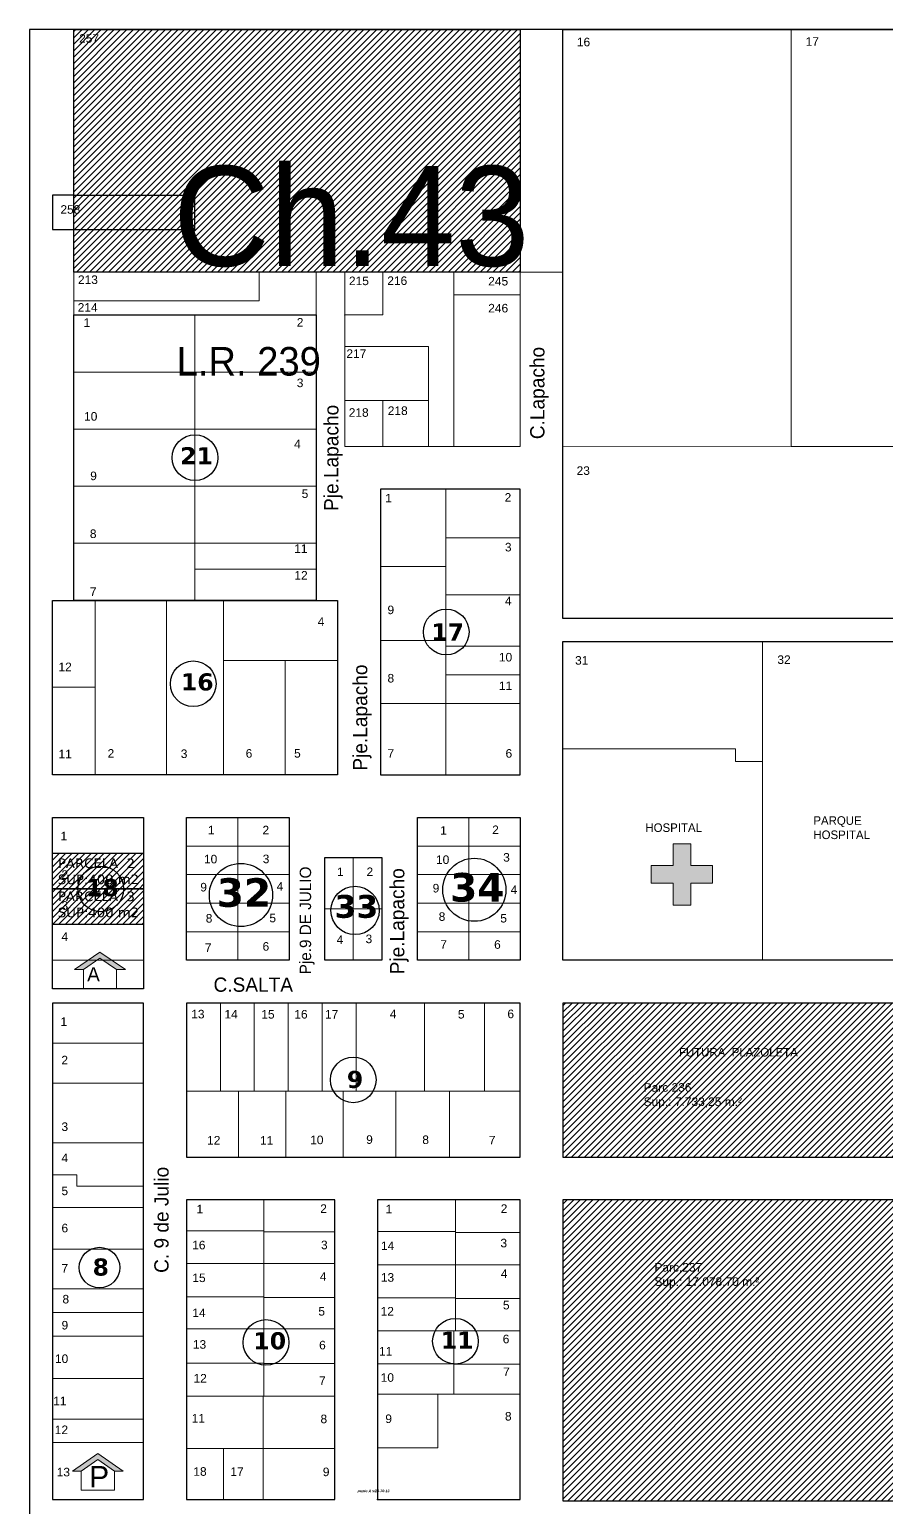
# Model space of a CAD drawing. Header units: millimetres. Extents: x 0 to 6558, y 60 to 10727.
# Drawn here: x 2200 to 2500, y 7882 to 8400 of the extents above; entities that cross this region are included whole.
import ezdxf
from ezdxf.enums import TextEntityAlignment as Align

# ---------------------------------------------------------------- set-up
doc = ezdxf.new("R2010")
doc.units = ezdxf.units.MM
for name, color, linetype in [('0 NOMBRE DE CALLES', 255, 'Continuous'), ('0 N° DE MANZANA', 255, 'Continuous'), ('0 Nº DE LOTE', 251, 'Continuous'), ('0 SIG - CHACRAS', 253, 'Continuous'), ('0 SIG - MANZANAS', 253, 'Continuous'), ('TERRENO MUNICIPAL', 10, 'Continuous')]:
    doc.layers.add(name, color=color, linetype=linetype)
for name, color, linetype, lineweight in [('0 N° CHACRAS', 253, 'Continuous', 35), ('0 N° DE PARCELA', 255, 'Continuous', 25), ('0 SIG - PARCELAS', 252, 'Continuous', 18), ('EQUIPAMIENTOS', 10, 'Continuous', 18), ('nombre de parcelas', 250, 'Continuous', 18)]:
    doc.layers.add(name, color=color, linetype=linetype, lineweight=lineweight)
doc.layers.add('auxiliares', color=3, linetype='Continuous', plot=False)
doc.styles.get("Standard").update_dxf_attribs({"font": 'arial.ttf'})
doc.styles.add('STYLE1', font='arial.ttf')
doc.styles.add('taller4', font='', dxfattribs={"height": 0.9})
doc.styles.get('taller4').set_extended_font_data('Arial', italic=True, bold=True)
pattern_1 = [(45, (-322.4474, 5693.1154), (-1.122532, 1.122532), [])]

# ---------------------------------------------------------------- blocks, each defined once
blk = doc.blocks.new('COMISARIA')
at = {"linetype": 'Continuous'}
blk.add_hatch(color=256, dxfattribs=at).paths.add_polyline_path([(-1.9, 32.6), (-37.6, 7.9), (-25.2, 7.9), (-1.9, 24), (21.4, 7.9), (33.8, 7.9)])
for p, q in [((-1.9, 32.6), (-37.6, 7.9)), ((-1.9, 24), (-25.2, 7.9)), ((-1.9, 32.6), (33.8, 7.9)), ((-1.9, 24), (21.4, 7.9)), ((-37.6, 7.9), (-25.2, 7.9)), ((21.4, 7.9), (33.8, 7.9))]:
    blk.add_line(p, q, dxfattribs=at)
blk.add_lwpolyline([(21.4, 7.9), (21.4, -19), (-25.2, -19), (-25.2, 7.9)], dxfattribs=at)
at = {"linetype": 'Continuous', "style": 'STYLE1'}
blk.add_text('P', height=30, dxfattribs=at).set_placement((0, 0), align=Align.MIDDLE)
blk = doc.blocks.new('A$C6DEA108D')
at = {"layer": 'EQUIPAMIENTOS', "linetype": 'Continuous'}
blk.add_hatch(color=256, dxfattribs=at).paths.add_polyline_path([(35.7, 51.5), (0, 26.9), (12.4, 26.9), (35.7, 43), (59, 26.9), (71.4, 26.9)])
for p, q in [((35.7, 51.5), (0, 26.9)), ((35.7, 43), (12.4, 26.9)), ((35.7, 51.5), (71.4, 26.9)), ((35.7, 43), (59, 26.9)), ((0, 26.9), (12.4, 26.9)), ((59, 26.9), (71.4, 26.9))]:
    blk.add_line(p, q, dxfattribs=at)
blk.add_lwpolyline([(59, 26.9), (59, 0), (12.4, 0), (12.4, 26.9)], dxfattribs=at)
at = {"layer": 'EQUIPAMIENTOS', "linetype": 'Continuous', "insert": (13.2, 20.2), "char_height": 12, "width": 75, "attachment_point": 4}
blk.add_mtext('{\\fBankGothic Lt BT|b0|i0|c0|p34; \\H1.667x;A}', dxfattribs=at)
blk = doc.blocks.new('SALUD')
blk.add_hatch(color=256).paths.add_polyline_path([(24, 63.1), (24, 93.1), (0, 93.1), (0, 63.1), (-30, 63.1), (-30, 39.1), (0, 39.1), (0, 9.1), (24, 9.1), (24, 39.1), (54, 39.1), (54, 63.1)])
blk.add_lwpolyline([(24, 63.1), (24, 93.1), (0, 93.1), (0, 63.1), (-30, 63.1), (-30, 39.1), (0, 39.1), (0, 9.1), (24, 9.1), (24, 39.1), (54, 39.1), (54, 63.1), (24, 63.1), (24, 93.1), (0, 93.1)])

msp = doc.modelspace()

# ---------------------------------------------------------------- hatches: boundary and pattern name
at = {"layer": 'TERRENO MUNICIPAL'}
h = msp.add_hatch(dxfattribs=at)
h.set_pattern_fill('ANSI31', color=256, scale=0.5)
h.set_pattern_definition(pattern_1)
h.paths.add_polyline_path([(2215.479, 8400.105), (2371.979, 8400.105), (2371.979, 8315.105), (2215.479, 8315.105)])
h = msp.add_hatch(dxfattribs=at)
h.set_pattern_fill('ANSI31', color=256, scale=0.5)
h.set_pattern_definition(pattern_1)
h.paths.add_polyline_path([(2207.979, 8111.535), (2239.979, 8111.535), (2239.979, 8099.035), (2207.979, 8099.035)])
h = msp.add_hatch(dxfattribs=at)
h.set_pattern_fill('ANSI31', color=256, scale=0.5)
h.set_pattern_definition(pattern_1)
h.paths.add_polyline_path([(2207.979, 8099.035), (2239.979, 8099.035), (2239.979, 8086.535), (2207.979, 8086.535)])
h = msp.add_hatch(dxfattribs=at)
h.set_pattern_fill('ANSI31', color=256, scale=0.5)
h.set_pattern_definition([(45, (-322.4474, 5692.1732), (-1.122532, 1.122532), [])])
h.paths.add_polyline_path([(2386.979, 8005.035), (2539.922, 8005.035), (2531.059, 8059.035), (2386.979, 8059.035)])
h.paths.add_polyline_path([(2542.14, 7990.035), (2386.979, 7990.035), (2386.979, 7893.593), (2386.979, 7884.655), (2551.959, 7884.655), (2551.405, 7932.623)])
h.paths.add_polyline_path([(2386.979, 7869.655), (2552.112, 7869.65), (2552.789, 7804), (2386.979, 7803.983)])

# ---------------------------------------------------------------- linework, layer by layer
at = {"layer": '0 N° DE MANZANA'}
for centre, radius in [((2257.979, 8250.105), 8), ((2346.062, 8189.035), 8), ((2257.362, 8170.885), 8), ((2355.907, 8098.712), 11.054), ((2224.953, 8099.035), 8), ((2274.087, 8096.873), 11.071), ((2314.098, 8091.456), 8.467), ((2313.479, 8032.111), 8), ((2224.506, 7966.343), 7.098), ((2349.279, 7940.517), 8), ((2282.869, 7940.124), 8)]:
    msp.add_circle(centre, radius, dxfattribs=at)
at = {"layer": '0 SIG - CHACRAS'}
msp.add_lwpolyline([(2199.979, 7425.105), (3179.979, 7425.105), (3179.979, 8400.105), (2199.979, 8400.105)], close=True, dxfattribs=at)
at = {"layer": '0 SIG - MANZANAS'}
for points in [[(2386.979, 8193.745), (2386.979, 8400.105), (2572.069, 8400.105), (2512.73, 8193.745), (2386.979, 8193.745)], [(2386.979, 8185.745), (2510.429, 8185.745), (2528.609, 8074.035), (2386.979, 8074.035), (2386.979, 8185.745)]]:
    msp.add_lwpolyline(points, dxfattribs=at)
for points in [[(2215.479, 8300.105), (2300.479, 8300.105), (2300.479, 8200.105), (2215.479, 8200.105)], [(2371.979, 8239.035), (2322.979, 8239.035), (2322.979, 8139.035), (2371.979, 8139.035)], [(2207.979, 8200.105), (2307.979, 8200.105), (2307.979, 8139.035), (2207.979, 8139.035)], [(2207.979, 8124.035), (2239.979, 8124.035), (2239.979, 8064.035), (2207.979, 8064.035)], [(2254.979, 8124.035), (2290.979, 8124.035), (2290.979, 8074.035), (2254.979, 8074.035)], [(2335.979, 8124.035), (2371.979, 8124.035), (2371.979, 8074.035), (2335.979, 8074.035)], [(2303.479, 8110.035), (2323.479, 8110.035), (2323.479, 8074.035), (2303.479, 8074.035)], [(2239.979, 8059.035), (2207.979, 8059.035), (2207.979, 7885.035), (2239.979, 7885.035)], [(2371.979, 8059.035), (2254.979, 8059.035), (2254.979, 8005.035), (2371.979, 8005.035)], [(2306.979, 7990.035), (2254.979, 7990.035), (2254.979, 7885.035), (2306.979, 7885.035)], [(2371.979, 7990.035), (2321.979, 7990.035), (2321.979, 7885.035), (2371.979, 7885.035)]]:
    msp.add_lwpolyline(points, close=True, dxfattribs=at)
at = {"layer": '0 SIG - PARCELAS'}
for p, q in [((2447.419, 8148.135), (2386.979, 8148.135)), ((2447.419, 8143.635), (2447.419, 8148.135)), ((2447.419, 8143.635), (2456.979, 8143.635))]:
    msp.add_line(p, q, dxfattribs=at)
for points in [[(2215.479, 8400.105), (2215.479, 8342.105), (2257.979, 8342.105), (2257.979, 8330.105), (2215.479, 8330.105), (2215.479, 8315.105), (2386.979, 8315.105), (2386.979, 8400.105)], [(2207.979, 8342.105), (2257.979, 8342.105), (2257.979, 8330.105), (2207.979, 8330.105)], [(2280.479, 8305.105), (2215.479, 8305.105), (2215.479, 8315.105), (2280.479, 8315.105)], [(2215.479, 8305.105), (2215.479, 8300.105), (2300.479, 8300.105), (2300.479, 8315.105), (2280.479, 8315.105), (2280.479, 8305.105)], [(2310.479, 8315.105), (2323.879, 8315.105), (2323.879, 8300.105), (2310.479, 8300.105)], [(2348.729, 8315.105), (2371.979, 8315.105), (2371.979, 8307.105), (2348.729, 8307.105)], [(2348.729, 8307.105), (2371.979, 8307.105), (2371.979, 8254.035), (2348.729, 8254.035)], [(2215.479, 8300.105), (2257.979, 8300.105), (2257.979, 8280.105), (2215.479, 8280.105)], [(2257.979, 8300.105), (2300.479, 8300.105), (2300.479, 8280.105), (2257.979, 8280.105)], [(2310.479, 8289.105), (2339.829, 8289.105), (2339.829, 8270.105), (2310.479, 8270.105)], [(2215.479, 8280.105), (2257.979, 8280.105), (2257.979, 8260.105), (2215.479, 8260.105)], [(2257.979, 8280.105), (2300.479, 8280.105), (2300.479, 8260.105), (2257.979, 8260.105)], [(2323.879, 8270.105), (2310.479, 8270.105), (2310.479, 8254.035), (2323.879, 8254.035)], [(2323.879, 8270.105), (2339.829, 8270.105), (2339.829, 8254.035), (2323.879, 8254.035)], [(2215.479, 8260.105), (2257.979, 8260.105), (2257.979, 8240.105), (2215.479, 8240.105)], [(2257.979, 8260.105), (2300.479, 8260.105), (2300.479, 8240.105), (2257.979, 8240.105)], [(2386.979, 8254.105), (2386.979, 8193.745), (2456.979, 8193.745), (2512.73, 8193.745), (2530.069, 8254.035), (2466.979, 8254.035)], [(2386.979, 8254.105), (2386.979, 8193.745), (2456.979, 8193.745), (2512.73, 8193.745), (2530.069, 8254.035), (2466.979, 8254.035)], [(2215.479, 8240.105), (2257.979, 8240.105), (2257.979, 8220.105), (2215.479, 8220.105)], [(2257.979, 8240.105), (2300.479, 8240.105), (2300.479, 8220.105), (2257.979, 8220.105)], [(2322.979, 8239.035), (2345.979, 8239.035), (2345.979, 8212.035), (2322.979, 8212.035)], [(2371.979, 8222.035), (2345.979, 8222.035), (2345.979, 8239.035), (2371.979, 8239.035)], [(2215.479, 8220.105), (2257.979, 8220.105), (2257.979, 8200.105), (2215.479, 8200.105)], [(2257.979, 8220.105), (2300.479, 8220.105), (2300.479, 8211.005), (2257.979, 8211.005)], [(2371.979, 8202.035), (2345.979, 8202.035), (2345.979, 8222.035), (2371.979, 8222.035)], [(2257.979, 8211.005), (2300.479, 8211.005), (2300.479, 8200.105), (2257.979, 8200.105)], [(2322.979, 8212.035), (2345.979, 8212.035), (2345.979, 8186.035), (2322.979, 8186.035)], [(2371.979, 8184.035), (2345.979, 8184.035), (2345.979, 8202.035), (2371.979, 8202.035)], [(2207.979, 8200.105), (2222.979, 8200.105), (2222.979, 8169.72), (2207.979, 8169.72)], [(2222.979, 8200.105), (2247.979, 8200.105), (2247.979, 8139.035), (2222.979, 8139.035)], [(2267.979, 8139.035), (2247.979, 8139.035), (2247.979, 8200.105), (2267.979, 8200.105)], [(2307.979, 8179.035), (2267.979, 8179.035), (2267.979, 8200.105), (2307.979, 8200.105)], [(2322.979, 8186.035), (2345.979, 8186.035), (2345.979, 8164.035), (2322.979, 8164.035)], [(2345.979, 8184.035), (2371.979, 8184.035), (2371.979, 8174.035), (2345.979, 8174.035)], [(2267.979, 8179.035), (2289.579, 8179.035), (2289.579, 8139.035), (2267.979, 8139.035)], [(2289.579, 8179.035), (2307.979, 8179.035), (2307.979, 8139.035), (2289.579, 8139.035)], [(2345.979, 8174.035), (2371.979, 8174.035), (2371.979, 8164.035), (2345.979, 8164.035)], [(2222.979, 8139.035), (2207.979, 8139.035), (2207.979, 8169.72), (2222.979, 8169.72)], [(2322.979, 8164.035), (2345.979, 8164.035), (2345.979, 8139.035), (2322.979, 8139.035)], [(2371.979, 8139.035), (2345.979, 8139.035), (2345.979, 8164.035), (2371.979, 8164.035)], [(2207.979, 8124.035), (2239.979, 8124.035), (2239.979, 8111.535), (2207.979, 8111.535)], [(2207.979, 8124.035), (2239.979, 8124.035), (2239.979, 8111.535), (2207.979, 8111.535)], [(2254.979, 8124.035), (2272.979, 8124.035), (2272.979, 8114.035), (2254.979, 8114.035)], [(2272.979, 8124.035), (2290.979, 8124.035), (2290.979, 8114.035), (2272.979, 8114.035)], [(2335.979, 8124.035), (2353.979, 8124.035), (2353.979, 8114.035), (2335.979, 8114.035)], [(2353.979, 8124.035), (2371.979, 8124.035), (2371.979, 8114.035), (2353.979, 8114.035)], [(2254.979, 8114.035), (2272.979, 8114.035), (2272.979, 8104.035), (2254.979, 8104.035)], [(2272.979, 8114.035), (2290.979, 8114.035), (2290.979, 8104.035), (2272.979, 8104.035)], [(2335.979, 8114.035), (2353.979, 8114.035), (2353.979, 8104.035), (2335.979, 8104.035)], [(2353.979, 8114.035), (2371.979, 8114.035), (2371.979, 8104.035), (2353.979, 8104.035)], [(2207.979, 8111.535), (2239.979, 8111.535), (2239.979, 8099.035), (2207.979, 8099.035)], [(2207.979, 8111.535), (2239.979, 8111.535), (2239.979, 8099.035), (2207.979, 8099.035)], [(2303.479, 8110.035), (2313.479, 8110.035), (2313.479, 8092.035), (2303.479, 8092.035)], [(2313.479, 8110.035), (2323.479, 8110.035), (2323.479, 8092.035), (2313.479, 8092.035)], [(2254.979, 8104.035), (2272.979, 8104.035), (2272.979, 8094.035), (2254.979, 8094.035)], [(2272.979, 8104.035), (2290.979, 8104.035), (2290.979, 8094.035), (2272.979, 8094.035)], [(2335.979, 8104.035), (2353.979, 8104.035), (2353.979, 8094.035), (2335.979, 8094.035)], [(2353.979, 8104.035), (2371.979, 8104.035), (2371.979, 8094.035), (2353.979, 8094.035)], [(2207.979, 8099.035), (2239.979, 8099.035), (2239.979, 8086.535), (2207.979, 8086.535)], [(2207.979, 8099.035), (2239.979, 8099.035), (2239.979, 8086.535), (2207.979, 8086.535)], [(2254.979, 8094.035), (2272.979, 8094.035), (2272.979, 8084.035), (2254.979, 8084.035)], [(2272.979, 8094.035), (2290.979, 8094.035), (2290.979, 8084.035), (2272.979, 8084.035)], [(2335.979, 8094.035), (2353.979, 8094.035), (2353.979, 8084.035), (2335.979, 8084.035)], [(2353.979, 8094.035), (2371.979, 8094.035), (2371.979, 8084.035), (2353.979, 8084.035)], [(2303.479, 8092.035), (2313.479, 8092.035), (2313.479, 8074.035), (2303.479, 8074.035)], [(2313.479, 8092.035), (2323.479, 8092.035), (2323.479, 8074.035), (2313.479, 8074.035)], [(2207.979, 8086.535), (2239.979, 8086.535), (2239.979, 8074.035), (2207.979, 8074.035)], [(2207.979, 8086.535), (2239.979, 8086.535), (2239.979, 8074.035), (2207.979, 8074.035)], [(2254.979, 8084.035), (2272.979, 8084.035), (2272.979, 8074.035), (2254.979, 8074.035)], [(2272.979, 8084.035), (2290.979, 8084.035), (2290.979, 8074.035), (2272.979, 8074.035)], [(2335.979, 8084.035), (2353.979, 8084.035), (2353.979, 8074.035), (2335.979, 8074.035)], [(2353.979, 8084.035), (2371.979, 8084.035), (2371.979, 8074.035), (2353.979, 8074.035)], [(2207.979, 8044.995), (2239.979, 8044.995), (2239.979, 8059.035), (2207.979, 8059.035)], [(2254.979, 8059.035), (2266.879, 8059.035), (2266.879, 8028.135), (2254.979, 8028.135)], [(2254.979, 8059.035), (2266.879, 8059.035), (2266.879, 8028.135), (2254.979, 8028.135)], [(2266.879, 8059.035), (2278.779, 8059.035), (2278.779, 8028.135), (2266.879, 8028.135)], [(2266.879, 8059.035), (2278.779, 8059.035), (2278.779, 8028.135), (2266.879, 8028.135)], [(2278.779, 8059.035), (2290.679, 8059.035), (2290.679, 8028.135), (2278.779, 8028.135)], [(2278.779, 8059.035), (2290.679, 8059.035), (2290.679, 8028.135), (2278.779, 8028.135)], [(2290.679, 8059.035), (2302.579, 8059.035), (2302.579, 8028.135), (2290.679, 8028.135)], [(2290.679, 8059.035), (2302.579, 8059.035), (2302.579, 8028.135), (2290.679, 8028.135)], [(2302.579, 8059.035), (2314.479, 8059.035), (2314.479, 8028.135), (2302.579, 8028.135)], [(2302.579, 8059.035), (2314.479, 8059.035), (2314.479, 8028.135), (2302.579, 8028.135)], [(2314.479, 8059.035), (2338.479, 8059.035), (2338.479, 8028.135), (2314.479, 8028.135)], [(2338.479, 8059.035), (2359.479, 8059.035), (2359.479, 8028.135), (2338.479, 8028.135)], [(2359.479, 8059.035), (2371.979, 8059.035), (2371.979, 8028.135), (2359.479, 8028.135)], [(2386.979, 8059.035), (2386.979, 8005.035), (2539.845, 8005.035), (2531.059, 8059.035)], [(2207.979, 8030.945), (2239.979, 8030.945), (2239.979, 8044.995), (2207.979, 8044.995)], [(2207.979, 8010.085), (2239.979, 8010.085), (2239.979, 8030.945), (2207.979, 8030.945)], [(2273.179, 8028.135), (2254.979, 8028.135), (2254.979, 8005.035), (2273.179, 8005.035)], [(2289.779, 8028.135), (2273.179, 8028.135), (2273.179, 8005.035), (2289.779, 8005.035)], [(2309.879, 8028.135), (2289.779, 8028.135), (2289.779, 8005.035), (2309.879, 8005.035)], [(2328.379, 8005.035), (2309.879, 8005.035), (2309.879, 8028.135), (2328.379, 8028.135)], [(2347.179, 8028.135), (2328.379, 8028.135), (2328.379, 8005.035), (2347.179, 8005.035)], [(2347.179, 8028.135), (2371.979, 8028.135), (2371.979, 8005.035), (2347.179, 8005.035)], [(2239.979, 7994.885), (2216.579, 7994.885), (2216.579, 7998.785), (2207.979, 7998.785), (2207.979, 8010.085), (2239.979, 8010.085)], [(2239.979, 7987.385), (2207.979, 7987.385), (2207.979, 7998.785), (2216.579, 7998.785), (2216.579, 7994.885), (2239.979, 7994.885)], [(2254.979, 7979.235), (2282.079, 7979.235), (2282.079, 7990.035), (2254.979, 7990.035)], [(2282.079, 7990.035), (2306.979, 7990.035), (2306.979, 7978.885), (2282.079, 7978.885)], [(2321.979, 7990.035), (2349.279, 7990.035), (2349.279, 7978.935), (2321.979, 7978.935)], [(2349.279, 7990.035), (2371.979, 7990.035), (2371.979, 7978.635), (2349.279, 7978.635)], [(2386.979, 7990.035), (2386.979, 7884.655), (2551.959, 7884.655), (2551.46, 7932.752), (2542.139, 7990.039)], [(2207.979, 7972.785), (2239.979, 7972.785), (2239.979, 7987.385), (2207.979, 7987.385)], [(2254.979, 7979.235), (2282.079, 7979.235), (2282.079, 7967.785), (2254.979, 7967.785)], [(2282.079, 7978.885), (2306.979, 7978.885), (2306.979, 7967.785), (2282.079, 7967.785)], [(2321.979, 7978.935), (2349.279, 7978.935), (2349.279, 7967.335), (2321.979, 7967.335)], [(2349.279, 7978.635), (2371.979, 7978.635), (2371.979, 7967.335), (2349.279, 7967.335)], [(2207.979, 7958.935), (2239.979, 7958.935), (2239.979, 7972.785), (2207.979, 7972.785)], [(2254.979, 7967.785), (2282.079, 7967.785), (2282.079, 7956.085), (2254.979, 7956.085)], [(2282.079, 7967.785), (2306.979, 7967.785), (2306.979, 7955.885), (2282.079, 7955.885)], [(2321.979, 7967.335), (2349.279, 7967.335), (2349.279, 7955.685), (2321.979, 7955.685)], [(2349.279, 7967.335), (2371.979, 7967.335), (2371.979, 7955.485), (2349.279, 7955.485)], [(2207.979, 7950.585), (2239.979, 7950.585), (2239.979, 7958.935), (2207.979, 7958.935)], [(2254.979, 7956.085), (2282.079, 7956.085), (2282.079, 7944.835), (2254.979, 7944.835)], [(2282.079, 7955.885), (2306.979, 7955.885), (2306.979, 7944.835), (2282.079, 7944.835)], [(2321.979, 7955.685), (2349.279, 7955.685), (2349.279, 7944.135), (2321.979, 7944.135)], [(2349.279, 7955.485), (2371.979, 7955.485), (2371.979, 7944.135), (2349.279, 7944.135)], [(2207.979, 7942.335), (2239.979, 7942.335), (2239.979, 7950.585), (2207.979, 7950.585)], [(2254.979, 7944.835), (2282.079, 7944.835), (2282.079, 7932.835), (2254.979, 7932.835)], [(2282.079, 7944.835), (2306.979, 7944.835), (2306.979, 7932.735), (2282.079, 7932.735)], [(2321.979, 7944.135), (2348.779, 7944.135), (2348.779, 7932.635), (2321.979, 7932.635)], [(2371.979, 7944.135), (2348.779, 7944.135), (2348.779, 7932.535), (2371.979, 7932.535)], [(2207.979, 7927.535), (2239.979, 7927.535), (2239.979, 7942.335), (2207.979, 7942.335)], [(2254.979, 7932.835), (2282.079, 7932.835), (2282.079, 7921.235), (2254.979, 7921.235)], [(2282.079, 7932.735), (2306.979, 7932.735), (2306.979, 7921.235), (2282.079, 7921.235)], [(2321.979, 7932.635), (2348.779, 7932.635), (2348.779, 7921.935), (2321.979, 7921.935)], [(2371.979, 7932.535), (2348.779, 7932.535), (2348.779, 7921.935), (2371.979, 7921.935)], [(2207.979, 7913.235), (2239.979, 7913.235), (2239.979, 7927.535), (2207.979, 7927.535)], [(2254.979, 7902.985), (2281.829, 7902.985), (2281.829, 7921.235), (2254.979, 7921.235)], [(2306.979, 7921.235), (2281.829, 7921.235), (2281.829, 7902.985), (2306.979, 7902.985)], [(2321.979, 7921.935), (2343.079, 7921.935), (2343.079, 7903.235), (2321.979, 7903.235)], [(2371.979, 7921.935), (2343.079, 7921.935), (2343.079, 7903.235), (2321.979, 7903.235), (2321.979, 7885.035), (2371.979, 7885.035)], [(2207.979, 7905.035), (2239.979, 7905.035), (2239.979, 7913.235), (2207.979, 7913.235)], [(2207.979, 7885.035), (2239.979, 7885.035), (2239.979, 7905.035), (2207.979, 7905.035)], [(2254.979, 7902.985), (2267.919, 7902.985), (2267.919, 7885.035), (2254.979, 7885.035)], [(2254.979, 7902.985), (2267.919, 7902.985), (2267.919, 7885.035), (2254.979, 7885.035)], [(2267.919, 7902.985), (2281.829, 7902.985), (2281.829, 7885.035), (2267.919, 7885.035)], [(2267.919, 7902.985), (2281.829, 7902.985), (2281.829, 7885.035), (2267.919, 7885.035)], [(2281.829, 7885.035), (2306.979, 7885.035), (2306.979, 7902.985), (2281.829, 7902.985)]]:
    msp.add_lwpolyline(points, close=True, dxfattribs=at)
for points in [[(2466.979, 8400.105), (2386.979, 8400.105), (2386.979, 8254.105), (2466.979, 8254.035), (2466.979, 8400.105)], [(2466.979, 8400.105), (2386.979, 8400.105), (2386.979, 8254.105), (2466.979, 8254.035), (2466.979, 8400.105)], [(2572.069, 8400.105), (2466.979, 8400.105), (2466.979, 8254.066), (2530.069, 8254.035), (2572.069, 8400.105)], [(2572.069, 8400.105), (2466.979, 8400.105), (2466.979, 8254.066), (2530.069, 8254.035), (2572.069, 8400.105)], [(2348.729, 8315.105), (2323.879, 8315.105), (2323.879, 8300.105), (2310.479, 8300.105), (2310.479, 8289.105), (2339.829, 8289.105), (2339.829, 8254.035), (2348.729, 8254.035), (2348.729, 8315.105), (2323.879, 8315.105)], [(2456.979, 8185.745), (2386.979, 8185.745), (2386.979, 8074.035), (2456.979, 8074.035), (2456.979, 8185.745)], [(2456.979, 8185.745), (2386.979, 8185.745), (2386.979, 8074.035), (2456.979, 8074.035), (2456.979, 8185.745)], [(2510.429, 8185.745), (2456.979, 8185.745), (2456.979, 8074.035), (2528.609, 8074.035), (2510.429, 8185.745)], [(2510.429, 8185.745), (2456.979, 8185.745), (2456.979, 8074.035), (2528.609, 8074.035), (2510.429, 8185.745)], [(2207.979, 8074.035), (2207.979, 8064.035), (2239.979, 8064.035), (2239.979, 8074.035), (2207.979, 8074.035)]]:
    msp.add_lwpolyline(points, dxfattribs=at)
msp.add_point((2310.479, 8300.105), dxfattribs=at)
msp.add_point((2310.479, 8300.105), dxfattribs=at)
at = {"layer": 'auxiliares'}
for p, q in [((2215.479, 8342.105), (2207.979, 8342.105)), ((2207.979, 8342.105), (2207.979, 8330.105)), ((2215.479, 8342.105), (2257.979, 8342.105)), ((2257.979, 8330.105), (2257.979, 8342.105)), ((2207.979, 8330.105), (2257.979, 8330.105))]:
    msp.add_line(p, q, dxfattribs=at)
msp.add_point((2321.979, 7885.035), dxfattribs=at)
at = {"layer": 'TERRENO MUNICIPAL'}
for points in [[(2215.479, 8400.105), (2371.979, 8400.105), (2371.979, 8315.105), (2215.479, 8315.105)], [(2207.979, 8111.535), (2239.979, 8111.535), (2239.979, 8099.035), (2207.979, 8099.035)], [(2207.979, 8099.035), (2239.979, 8099.035), (2239.979, 8086.535), (2207.979, 8086.535)]]:
    msp.add_lwpolyline(points, close=True, dxfattribs=at)
for points in [[(2386.979, 8005.035), (2539.845, 8005.035), (2531.059, 8059.035), (2386.979, 8059.035), (2386.979, 8005.035)], [(2542.14, 7990.035), (2386.979, 7990.035), (2386.979, 7894.535), (2386.979, 7884.655), (2551.959, 7884.655), (2551.46, 7932.752), (2542.14, 7990.035)]]:
    msp.add_lwpolyline(points, dxfattribs=at)

# ---------------------------------------------------------------- block references
at = {"layer": 'EQUIPAMIENTOS', "linetype": 'Continuous'}
for name, p, xscale, yscale, zscale in [('SALUD', (2425.627, 8091.006), 0.2560000000012224, 0.2560000000012224, 0.2560000000012224), ('COMISARIA', (2224.394, 7893.064), 0.25, 0.25, 0.25)]:
    msp.add_blockref(name, p, dxfattribs=dict(at, xscale=xscale, yscale=yscale, zscale=zscale))
at = {"layer": 'EQUIPAMIENTOS', "xscale": 0.25, "yscale": 0.25, "zscale": 0.25}
msp.add_blockref('A$C6DEA108D', (2215.75, 8064.035), dxfattribs=at)

# ---------------------------------------------------------------- texts
at = {"layer": '0 NOMBRE DE CALLES', "width": 783.33333, "attachment_point": 4, "rotation": 90}
for s, insert, char_height in [('\\pt10;{\\fBankGothic Lt BT|b0|i0|c0|p34;C.Lapacho}', (2378.751, 8256.58), 5), ('\\pt10;{\\fBankGothic Lt BT|b0|i0|c0|p34;Pje.Lapacho}', (2306.517, 8231.443), 5), ('\\pt10;{\\fBankGothic Lt BT|b0|i0|c0|p34;Pje.Lapacho}', (2316.63, 8140.453), 5), ('\\pt8;{\\fBankGothic Lt BT|b0|i0|c0|p34;Pje.9 DE JULIO}', (2297.293, 8069.092), 4), ('\\pt10;{\\fBankGothic Lt BT|b0|i0|c0|p34;Pje.Lapacho}', (2329.63, 8069.092), 5), ('\\pt10;{\\fBankGothic Lt BT|b0|i0|c0|p34;C. 9 de Julio}', (2246.261, 7964.477), 5)]:
    msp.add_mtext(s, dxfattribs=dict(at, insert=insert, char_height=char_height))
at = {"layer": '0 NOMBRE DE CALLES', "color": 4, "linetype": 'Continuous', "char_height": 3, "width": 783.33333, "attachment_point": 4}
for s, insert in [('\\pt6;{\\fBankGothic Lt BT|b0|i0|c0|p34;\\C7;PARQUE\\PHOSPITAL}', (2474.766, 8120.454)), ('\\pt6;{\\fBankGothic Lt BT|b0|i0|c0|p34;\\C7;HOSPITAL}', (2415.877, 8120.454)), ('\\pt6;{\\fBankGothic Lt BT|b0|i0|c0|p34;\\C256;FUTURA  PLAZOLETA}', (2427.638, 8041.779))]:
    msp.add_mtext(s, dxfattribs=dict(at, insert=insert))
at = {"layer": '0 NOMBRE DE CALLES', "insert": (2264.481, 8065.429), "char_height": 5, "width": 783.33333, "attachment_point": 4}
msp.add_mtext('\\pt10;{\\fBankGothic Lt BT|b0|i0|c0|p34;C.SALTA}', dxfattribs=at)
at = {"layer": '0 N° CHACRAS', "linetype": 'Continuous', "insert": (2250.34, 8334.54), "char_height": 35, "width": 338.88889, "attachment_point": 4}
msp.add_mtext('{\\fBankGothic Lt BT|b0|i0|c0|p34;Ch.43}', dxfattribs=at)
at = {"layer": '0 N° DE MANZANA', "attachment_point": 4}
for s, insert, char_height in [('{\\fVerdana|b1|i0|c0|p34;21}', (2252.817, 8250.779), 6), ('{\\fVerdana|b1|i0|c0|p34;17}', (2340.847, 8189.035), 6), ('{\\fVerdana|b1|i0|c0|p34;16}', (2253.059, 8171.49), 6), ('{\\fVerdana|b1|i0|c0|p34;34}', (2347.42, 8099.494), 10), ('{\\fVerdana|b1|i0|c0|p34;18}', (2219.787, 8099.413), 6), ('{\\fVerdana|b1|i0|c0|p34;32}', (2265.601, 8097.655), 10), ('{\\fVerdana|b1|i0|c0|p34;33}', (2306.94, 8092.816), 8), ('{\\fVerdana|b1|i0|c0|p34;9}', (2311.227, 8032.218), 6), ('{\\fVerdana|b1|i0|c0|p34;8}', (2222.092, 7966.481), 6), ('{\\fVerdana|b1|i0|c0|p34;10}', (2278.458, 7940.653), 6), ('{\\fVerdana|b1|i0|c0|p34;11}', (2344.155, 7940.882), 6)]:
    msp.add_mtext(s, dxfattribs=dict(at, insert=insert, char_height=char_height))
at = {"layer": '0 N° DE PARCELA', "char_height": 3, "style": 'STYLE1'}
for s, insert, attachment_point in [('257', (2217.348, 8396.958), 4), ('16', (2391.863, 8395.72), 4), ('17', (2472.054, 8395.924), 4), ('258', (2210.8, 8337.046), 4), ('213', (2223.944, 8312.435), 6), ('215', (2318.949, 8312.036), 6), ('216', (2332.387, 8312.1), 6), ('245', (2367.774, 8311.915), 6), ('214', (2223.855, 8302.745), 6), ('246', (2367.774, 8302.466), 6), ('1', (2221.233, 8297.408), 6), ('2', (2295.993, 8297.532), 6), ('217', (2318.054, 8286.564), 6), ('3', (2295.993, 8276.297), 6), ('10', (2223.758, 8264.557), 6), ('218', (2318.868, 8265.908), 6), ('218', (2332.55, 8266.558), 6), ('4', (2295.036, 8254.871), 6), ('9', (2223.579, 8243.705), 6), ('23', (2396.432, 8245.544), 6), ('5', (2297.716, 8237.462), 6), ('1', (2326.999, 8235.928), 6), ('2', (2368.869, 8236.183), 6), ('8', (2223.453, 8223.427), 6), ('11', (2297.413, 8218.226), 6), ('3', (2368.961, 8218.739), 6), ('12', (2297.488, 8208.891), 6), ('7', (2223.462, 8203.149), 6), ('9', (2327.798, 8196.751), 6), ('4', (2368.961, 8199.911), 6), ('4', (2303.328, 8192.675), 6), ('10', (2369.183, 8180.183), 6), ('12', (2214.779, 8176.796), 6), ('31', (2395.894, 8179.066), 6), ('32', (2466.816, 8179.311), 6), ('8', (2327.798, 8172.82), 6), ('11', (2369.183, 8170.183), 6), ('11', (2214.779, 8146.261), 6), ('1', (2214.779, 8146.261), 6), ('2', (2229.675, 8146.481), 6), ('3', (2255.329, 8146.358), 6), ('6', (2278.087, 8146.468), 6), ('5', (2295.052, 8146.497), 6), ('7', (2327.798, 8146.477), 6), ('6', (2369.183, 8146.477), 6), ('1', (2262.501, 8119.641), 4), ('2', (2281.653, 8119.641), 4), ('1', (2343.928, 8119.494), 4), ('2', (2362.159, 8119.721), 4), ('1', (2213.161, 8117.527), 6), ('10', (2261.132, 8109.438), 4), ('3', (2281.725, 8109.501), 4), ('10', (2342.48, 8109.237), 4), ('3', (2366.033, 8110.053), 4), ('2', (2213.468, 8104.033), 6), ('1', (2307.763, 8105.012), 4), ('2', (2318.107, 8105.012), 4), ('9', (2259.834, 8099.605), 4), ('4', (2286.62, 8099.923), 4), ('9', (2341.296, 8099.253), 4), ('4', (2368.656, 8098.759), 4), ('3', (2213.505, 8093.182), 6), ('8', (2261.747, 8088.702), 4), ('5', (2284.059, 8088.803), 4), ('8', (2343.421, 8089.297), 4), ('5', (2365.011, 8088.727), 4), ('4', (2213.505, 8082.292), 6), ('3', (2317.769, 8081.484), 4), ('7', (2261.444, 8078.414), 4), ('6', (2281.671, 8078.844), 4), ('4', (2307.653, 8081.258), 4), ('7', (2343.966, 8079.545), 4), ('6', (2362.846, 8079.514), 4), ('1', (2213.161, 8052.527), 6), ('13', (2256.661, 8055.13), 4), ('14', (2268.32, 8055.126), 4), ('15', (2281.235, 8055.075), 4), ('16', (2292.804, 8055.078), 4), ('17', (2303.567, 8055.102), 4), ('4', (2326.268, 8055.195), 4), ('5', (2350.154, 8055.082), 4), ('6', (2367.513, 8055.209), 4), ('2', (2213.468, 8039.033), 6), ('Parc.236\\PSup.: 7.733,25 m.²', (2415.271, 8026.492), 4), ('3', (2213.505, 8015.682), 6), ('12', (2262.227, 8010.955), 4), ('11', (2280.765, 8010.893), 4), ('10', (2298.363, 8011.056), 4), ('9', (2318.001, 8011.161), 4), ('8', (2337.676, 8011.102), 4), ('7', (2361.01, 8010.991), 4), ('4', (2213.505, 8004.792), 6), ('5', (2213.505, 7993.193), 6), ('1', (2260.837, 7986.835), 6), ('2', (2304.224, 7987.001), 6), ('1', (2327.126, 7986.835), 6), ('2', (2367.495, 7987.001), 6), ('6', (2213.505, 7980.177), 6), ('16', (2261.662, 7974.221), 6), ('3', (2304.49, 7974.254), 6), ('14', (2327.844, 7973.974), 6), ('3', (2367.394, 7974.913), 6), ('7', (2213.508, 7966.113), 6), ('15', (2261.713, 7962.737), 6), ('4', (2304.091, 7963.233), 6), ('13', (2327.797, 7962.866), 6), ('4', (2367.54, 7964.208), 6), ('Parc.237\\PSup.: 17.078,70 m.²', (2419.044, 7963.483), 4), ('8', (2211.525, 7955.252), 4), ('5', (2368.271, 7953.171), 6), ('14', (2261.713, 7950.5), 6), ('5', (2303.559, 7951.017), 6), ('12', (2327.72, 7951.04), 6), ('9', (2213.527, 7946.134), 6), ('13', (2261.901, 7939.392), 6), ('6', (2303.825, 7939.169), 6), ('11', (2327.169, 7937.036), 6), ('6', (2368.198, 7941.301), 6), ('10', (2213.554, 7934.397), 6), ('12', (2262.123, 7927.566), 6), ('7', (2303.825, 7926.755), 6), ('10', (2327.741, 7927.797), 6), ('7', (2368.344, 7929.833), 6), ('11', (2212.923, 7919.625), 6), ('11', (2261.503, 7913.562), 6), ('8', (2304.32, 7913.287), 6), ('9', (2327.025, 7913.355), 6), ('8', (2368.981, 7914.226), 6), ('12', (2213.484, 7909.499), 6), ('13', (2209.51, 7894.672), 4), ('18', (2262.067, 7894.873), 6), ('17', (2275.056, 7894.852), 6), ('9', (2305.126, 7894.742), 6)]:
    msp.add_mtext(s, dxfattribs=dict(at, insert=insert, attachment_point=attachment_point))
at = {"layer": '0 Nº DE LOTE', "insert": (2251.557, 8288.871), "char_height": 10, "width": 118.3044, "attachment_point": 1}
msp.add_mtext('{\\fBankGothic Lt BT|b0|i0|c0|p34;L.R. 239}', dxfattribs=at)
at = {"layer": 'auxiliares', "insert": (2326.168, 7887.968), "char_height": 0.9, "attachment_point": 6, "style": 'taller4'}
msp.add_mtext('punto A s/20-70-13', dxfattribs=at)
at = {"layer": 'nombre de parcelas', "color": 7, "char_height": 3.37953, "attachment_point": 4}
for s, insert in [('{\\fVerdana|b0|i0|c0|p34;PARCELA  2\\PSUP:400 m2  }', (2209.921, 8105.158)), ('{\\fVerdana|b0|i0|c0|p34;PARCELA  3\\PSUP:400 m2  }', (2209.921, 8093.571))]:
    msp.add_mtext(s, dxfattribs=dict(at, insert=insert))

doc.saveas('drawing.dxf')
